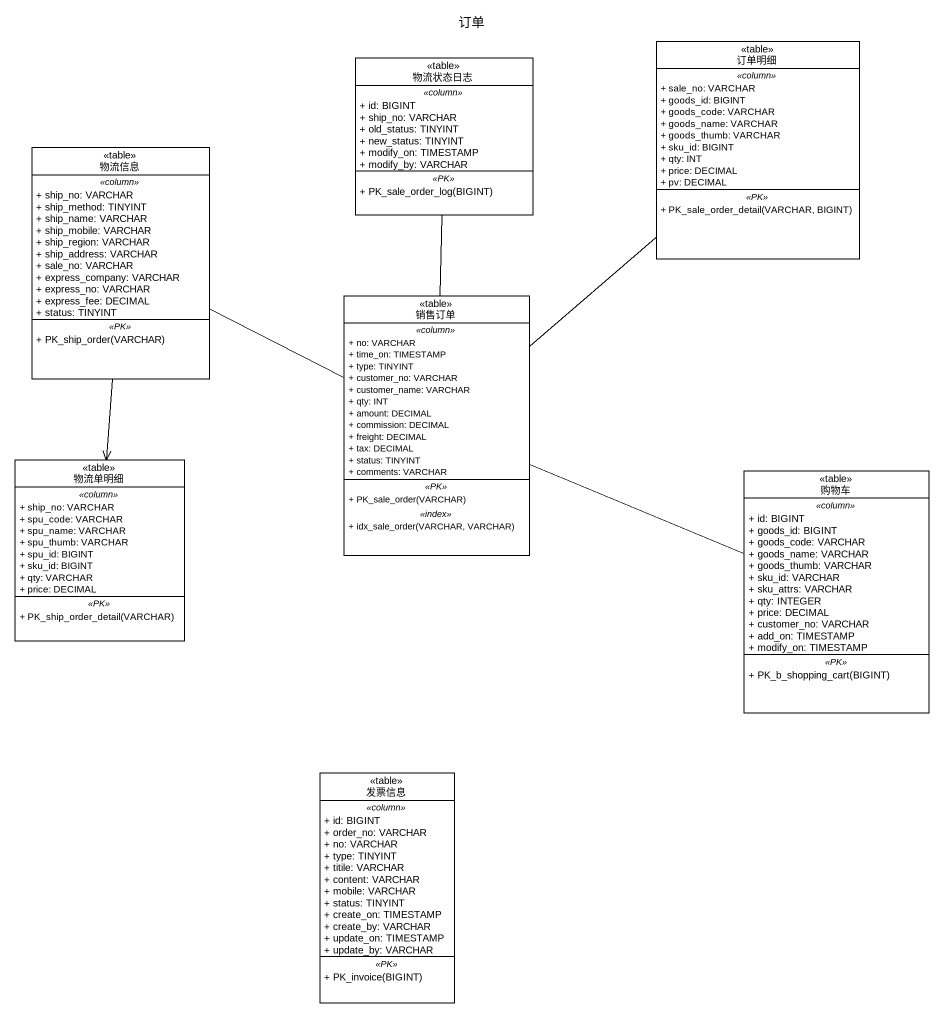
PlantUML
@startuml
title 订单
hide circle
hide empty members
skinparam classAttributeIconSize 0
class 物流状态日志 <<table>> {
  .. <<column>> ..
  + id: BIGINT
  + ship_no: VARCHAR
  + old_status: TINYINT
  + new_status: TINYINT
  + modify_on: TIMESTAMP
  + modify_by: VARCHAR
  .. <<PK>> ..
  + PK_sale_order_log(BIGINT)
}
class 订单明细 <<table>> {
  .. <<column>> ..
  + sale_no: VARCHAR
  + goods_id: BIGINT
  + goods_code: VARCHAR
  + goods_name: VARCHAR
  + goods_thumb: VARCHAR
  + sku_id: BIGINT
  + qty: INT
  + price: DECIMAL
  + pv: DECIMAL
  .. <<PK>> ..
  + PK_sale_order_detail(VARCHAR, BIGINT)
}
class 物流信息 <<table>> {
  .. <<column>> ..
  + ship_no: VARCHAR
  + ship_method: TINYINT
  + ship_name: VARCHAR
  + ship_mobile: VARCHAR
  + ship_region: VARCHAR
  + ship_address: VARCHAR
  + sale_no: VARCHAR
  + express_company: VARCHAR
  + express_no: VARCHAR
  + express_fee: DECIMAL
  + status: TINYINT
  .. <<PK>> ..
  + PK_ship_order(VARCHAR)
}
class 销售订单 <<table>> {
  .. <<column>> ..
  + no: VARCHAR
  + time_on: TIMESTAMP
  + type: TINYINT
  + customer_no: VARCHAR
  + customer_name: VARCHAR
  + qty: INT
  + amount: DECIMAL
  + commission: DECIMAL
  + freight: DECIMAL
  + tax: DECIMAL
  + status: TINYINT
  + comments: VARCHAR
  .. <<PK>> ..
  + PK_sale_order(VARCHAR)
  .. <<index>> ..
  + idx_sale_order(VARCHAR, VARCHAR)
}
class 物流单明细 <<table>> {
  .. <<column>> ..
  + ship_no: VARCHAR
  + spu_code: VARCHAR
  + spu_name: VARCHAR
  + spu_thumb: VARCHAR
  + spu_id: BIGINT
  + sku_id: BIGINT
  + qty: VARCHAR
  + price: DECIMAL
  .. <<PK>> ..
  + PK_ship_order_detail(VARCHAR)
}
class 购物车 <<table>> {
  .. <<column>> ..
  + id: BIGINT
  + goods_id: BIGINT
  + goods_code: VARCHAR
  + goods_name: VARCHAR
  + goods_thumb: VARCHAR
  + sku_id: VARCHAR
  + sku_attrs: VARCHAR
  + qty: INTEGER
  + price: DECIMAL
  + customer_no: VARCHAR
  + add_on: TIMESTAMP
  + modify_on: TIMESTAMP
  .. <<PK>> ..
  + PK_b_shopping_cart(BIGINT)
}
class 发票信息 <<table>> {
  .. <<column>> ..
  + id: BIGINT
  + order_no: VARCHAR
  + no: VARCHAR
  + type: TINYINT
  + titile: VARCHAR
  + content: VARCHAR
  + mobile: VARCHAR
  + status: TINYINT
  + create_on: TIMESTAMP
  + create_by: VARCHAR
  + update_on: TIMESTAMP
  + update_by: VARCHAR
  .. <<PK>> ..
  + PK_invoice(BIGINT)
}
物流信息 --> 物流单明细
销售订单 -up- 物流状态日志
销售订单 -up- 订单明细
销售订单 -left- 物流信息
销售订单 -right- 购物车
@enduml
